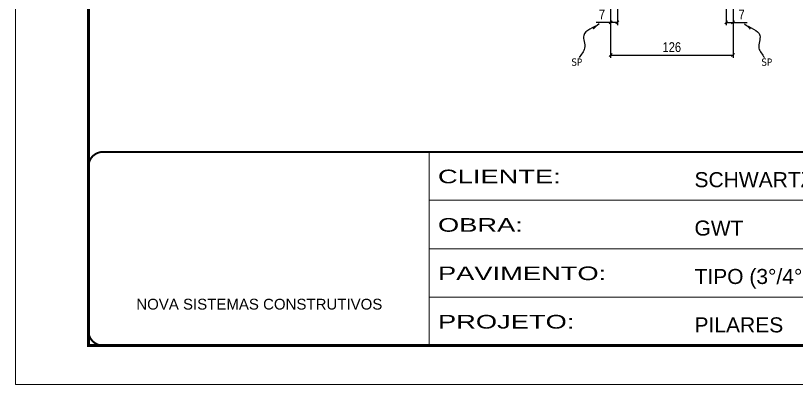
# Model space of a CAD drawing. Extents: x 13770 to 23315, y 867 to 16997.
# Drawn here: x 17569 to 18373, y 10056 to 10435 of the extents above; entities that cross this region are included whole.
import ezdxf

# ---------------------------------------------------------------- set-up
doc = ezdxf.new("R2010")
doc.units = 0
doc.linetypes.add('CONTINUO', pattern=[0])
doc.linetypes.add('DASHED', pattern=[0.75, 0.5, -0.25])
doc.layers.add('COTA', color=241, linetype='Continuous')
doc.layers.add('texto', color=7, linetype='Continuous')
doc.layers.add('Folhas', color=255, linetype='Continuous', lineweight=9)
doc.layers.add('SARRAFO DE PRESSAO', color=251, linetype='DASHED', lineweight=9)
doc.styles.add('ARIAL', font='arial.ttf')
doc.styles.add('COTA TECNICA', font='techl___.ttf', dxfattribs={"height": 10})
doc.styles.add('COTA TECNICA-50', font='techl___.ttf', dxfattribs={"height": 10})
doc.styles.get("Standard").update_dxf_attribs({"font": 'arial.ttf'})
doc.styles.add('Tecnologia', font='')
doc.styles.get('Tecnologia').set_extended_font_data('Forgotten Futurist')
doc.dimstyles.new('COTA PAINEL-50', dxfattribs={"dimtxt": 10, "dimasz": 3, "dimexe": 3, "dimexo": 3, "dimgap": 3, "dimtad": 1, "dimdec": 1, "dimzin": 12, "dimdsep": 46, "dimtxsty": 'COTA TECNICA-50', "dimblk1": 'OBLIQUE', "dimblk2": 'OBLIQUE', "dimsah": 1, "dimcen": 0.9, "dimclrd": 4, "dimclre": 4, "dimclrt": 240, "dimadec": 1, "dimazin": 3, "dimtfac": 1, "dimtdec": 1, "dimtmove": 0, "dimatfit": 3, "dimfxl": 1, "dimtolj": 1, "dimtzin": 12, "dimarcsym": 0})
doc.dimstyles.new('PAINEL', dxfattribs={"dimtxt": 10, "dimasz": 3, "dimexe": 3, "dimexo": 3, "dimgap": 3, "dimtad": 1, "dimdec": 1, "dimzin": 12, "dimdsep": 46, "dimtxsty": 'COTA TECNICA', "dimblk1": 'OBLIQUE', "dimblk2": 'OBLIQUE', "dimsah": 1, "dimcen": 0.9, "dimclrd": 4, "dimclre": 4, "dimclrt": 240, "dimadec": 1, "dimazin": 3, "dimtfac": 1, "dimtdec": 1, "dimtmove": 0, "dimatfit": 3, "dimfxl": 1, "dimtolj": 1, "dimtzin": 12, "dimarcsym": 0})
doc.dimstyles.get("Standard").update_dxf_attribs({"dimtxt": 0.18, "dimasz": 0.18, "dimexe": 0.18, "dimexo": 0.0625, "dimgap": 0.09, "dimtad": 0, "dimtih": 1, "dimtoh": 1, "dimdec": 4, "dimzin": 0, "dimdsep": 46, "dimtxsty": 'Standard', "dimcen": 0.09, "dimadec": 0, "dimazin": 0, "dimtfac": 1, "dimtdec": 4, "dimtofl": 0, "dimtmove": 0, "dimatfit": 3, "dimfxl": 1, "dimtolj": 1, "dimtzin": 0, "dimarcsym": 0})

# ---------------------------------------------------------------- blocks, each defined once
blk = doc.blocks.new('9999999999')
at = {"color": 30, "linetype": 'CONTINUO'}
for p, q in [((98564.56, 34230.21), (98564.56, 34429.45)), ((98564.56, 34379.64), (99583.98, 34379.64)), ((98564.56, 34329.83), (99487.98, 34329.83)), ((98564.56, 34280.02), (99487.98, 34280.02))]:
    blk.add_line(p, q, dxfattribs=at)
at = {"color": 30, "linetype": 'CONTINUO', "const_width": 2}
blk.add_lwpolyline([(99583.98, 34230.21), (99583.98, 34414.45, 0.414214), (99568.98, 34429.45), (98228.98, 34429.45, 0.414214), (98213.98, 34414.45), (98213.98, 34245.21, 0.414214), (98228.98, 34230.21), (99583.98, 34230.21)], format="xyb", dxfattribs=at)
at = {"layer": 'Folhas'}
blk.add_lwpolyline([(98138.98, 34190.21), (99623.98, 34190.21), (99623.98, 35240.21), (98138.98, 35240.21)], close=True, dxfattribs=at)
at = {"layer": 'Folhas', "color": 30, "const_width": 3}
blk.add_lwpolyline([(98213.98, 34230.21), (99583.98, 34230.21), (99583.98, 35200.21), (98213.98, 35200.21)], close=True, dxfattribs=at)
at = {"color": 7, "linetype": 'Continuous', "ltscale": 5, "style": 'ARIAL'}
for s, height, p in [('SCHWARTZ', 15.483, (98837.68, 34393.13)), ('GWT', 15.483, (98837.68, 34343.32)), ('TIPO (3°/4°PAVIMENTO)', 15.4829, (98837.68, 34293.51)), ('NOVA SISTEMAS CONSTRUTIVOS', 11.0592, (98263.19, 34267.21)), ('PILARES', 15.483, (98837.68, 34243.7))]:
    blk.add_text(s, height=height, dxfattribs=at).set_placement(p)
at = {"layer": 'Folhas', "color": 7, "style": 'Tecnologia', "width": 1.5}
for s, p in [('CLIENTE:', (98573.65, 34397.17)), ('OBRA:', (98573.65, 34347.31)), ('PAVIMENTO:', (98573.65, 34297.5)), ('PROJETO:', (98573.65, 34247.69))]:
    blk.add_text(s, height=14, dxfattribs=at).set_placement(p)
blk = doc.blocks.new('_Oblique')
at = {"color": 0, "linetype": 'ByBlock', "lineweight": -2}
blk.add_line((-0.5, -0.5), (0.5, 0.5), dxfattribs=at)
blk = doc.blocks.new('*D402')
at = {"layer": 'COTA', "color": 4, "lineweight": -2, "transparency": 16777216}
for p, q in [((18181.85, 10445.73), (18181.85, 10391.55)), ((18307.85, 10445.73), (18307.85, 10391.55)), ((18181.85, 10394.55), (18307.85, 10394.55))]:
    blk.add_line(p, q, dxfattribs=at)
at = {"layer": 'Defpoints', "color": 0, "transparency": 16777216}
for p in [(18181.85, 10448.73), (18307.85, 10448.73), (18307.85, 10394.55)]:
    blk.add_point(p, dxfattribs=at)
at = {"layer": 'COTA', "color": 4, "lineweight": -2, "transparency": 16777216, "xscale": 3, "yscale": 3, "zscale": 3, "rotation": 180}
blk.add_blockref('_Oblique', (18181.85, 10394.55), dxfattribs=at)
at = {"layer": 'COTA', "color": 4, "lineweight": -2, "transparency": 16777216, "xscale": 3, "yscale": 3, "zscale": 3}
blk.add_blockref('_Oblique', (18307.85, 10394.55), dxfattribs=at)
at = {"layer": 'COTA', "color": 240, "transparency": 16777216, "insert": (18244.85, 10402.65), "char_height": 10, "attachment_point": 5, "style": 'COTA TECNICA'}
blk.add_mtext('\\A1;126', dxfattribs=at)
blk = doc.blocks.new('*D405')
at = {"layer": 'COTA', "color": 4, "lineweight": -2, "transparency": 16777216}
for p, q in [((18181.85, 10443.73), (18181.85, 10425.22)), ((18188.85, 10445.73), (18188.85, 10425.22)), ((18181.85, 10428.22), (18167.12, 10428.22)), ((18188.85, 10428.22), (18181.85, 10428.22))]:
    blk.add_line(p, q, dxfattribs=at)
at = {"layer": 'Defpoints', "color": 0, "transparency": 16777216}
for p in [(18181.85, 10446.73), (18188.85, 10448.73), (18181.85, 10428.22)]:
    blk.add_point(p, dxfattribs=at)
at = {"layer": 'COTA', "color": 4, "lineweight": -2, "transparency": 16777216, "xscale": 3, "yscale": 3, "zscale": 3, "rotation": 180}
blk.add_blockref('_Oblique', (18181.85, 10428.22), dxfattribs=at)
at = {"layer": 'COTA', "color": 4, "lineweight": -2, "transparency": 16777216, "xscale": 3, "yscale": 3, "zscale": 3}
blk.add_blockref('_Oblique', (18188.85, 10428.22), dxfattribs=at)
at = {"layer": 'COTA', "color": 240, "transparency": 16777216, "insert": (18172.98, 10436.29), "char_height": 10, "attachment_point": 5, "style": 'COTA TECNICA-50'}
blk.add_mtext('\\A1;7', dxfattribs=at)
blk = doc.blocks.new('*D401')
at = {"layer": 'COTA', "color": 4, "lineweight": -2, "transparency": 16777216}
for p, q in [((18300.85, 10445.73), (18300.85, 10425.22)), ((18307.85, 10443.73), (18307.85, 10425.22)), ((18300.85, 10428.22), (18307.85, 10428.22)), ((18307.85, 10428.22), (18322.58, 10428.22))]:
    blk.add_line(p, q, dxfattribs=at)
at = {"layer": 'Defpoints', "color": 0, "transparency": 16777216}
for p in [(18300.85, 10448.73), (18307.85, 10446.73), (18307.85, 10428.22)]:
    blk.add_point(p, dxfattribs=at)
at = {"layer": 'COTA', "color": 4, "lineweight": -2, "transparency": 16777216, "xscale": 3, "yscale": 3, "zscale": 3, "rotation": 180}
blk.add_blockref('_Oblique', (18300.85, 10428.22), dxfattribs=at)
at = {"layer": 'COTA', "color": 4, "lineweight": -2, "transparency": 16777216, "xscale": 3, "yscale": 3, "zscale": 3}
blk.add_blockref('_Oblique', (18307.85, 10428.22), dxfattribs=at)
at = {"layer": 'COTA', "color": 240, "transparency": 16777216, "insert": (18316.71, 10436.29), "char_height": 10, "attachment_point": 5, "style": 'COTA TECNICA-50'}
blk.add_mtext('\\A1;7', dxfattribs=at)

msp = doc.modelspace()

# ---------------------------------------------------------------- block references
at = {"layer": 'SARRAFO DE PRESSAO', "color": 6, "linetype": 'ByBlock'}
msp.add_blockref('9999999999', (-80569.48, -24134.56), dxfattribs=at)

# ---------------------------------------------------------------- texts
at = {"layer": 'texto', "color": 0, "char_height": 7.5, "attachment_point": 5}
for insert in [(18147.07, 10387.24), (18342.62, 10387.24)]:
    msp.add_mtext('{\\fTahoma|b0|i0|c0|p34;\\C4;SP}', dxfattribs=dict(at, insert=insert))

# ---------------------------------------------------------------- dimensions: what is measured, and where the dimension line sits
at = {"layer": 'COTA'}
dim = msp.add_linear_dim(base=(18181.85, 10428.22), p1=(18188.85, 10448.73), p2=(18181.85, 10446.73), angle=180, dimstyle='COTA PAINEL-50', dxfattribs=at)
dim.commit()
dim.dimension.update_dxf_attribs({"geometry": '*D405', "text_midpoint": (18172.98, 10436.29)})
dim = msp.add_linear_dim(base=(18307.85, 10394.55), p1=(18181.85, 10448.73), p2=(18307.85, 10448.73), dimstyle='PAINEL', override={"dimarcsym": 2}, dxfattribs=at)
dim.commit()
dim.dimension.update_dxf_attribs({"geometry": '*D402', "text_midpoint": (18244.85, 10402.65)})
dim = msp.add_linear_dim(base=(18307.85, 10428.22), p1=(18300.85, 10448.73), p2=(18307.85, 10446.73), dimstyle='COTA PAINEL-50', dxfattribs=at)
dim.commit()
dim.dimension.update_dxf_attribs({"geometry": '*D401', "text_midpoint": (18316.71, 10436.29)})

# ---------------------------------------------------------------- leaders
at = {"layer": 'COTA', "path_type": 1}
for points in [[(18170.02, 10426.55), (18154.23, 10414.71), (18155.16, 10401.71), (18149.6, 10391.92)], [(18319.68, 10426.55), (18335.46, 10414.71), (18334.54, 10401.71), (18340.09, 10391.92)]]:
    msp.add_leader(points, dimstyle='Standard', override={"dimasz": 8}, dxfattribs=at)

doc.saveas('drawing.dxf')
